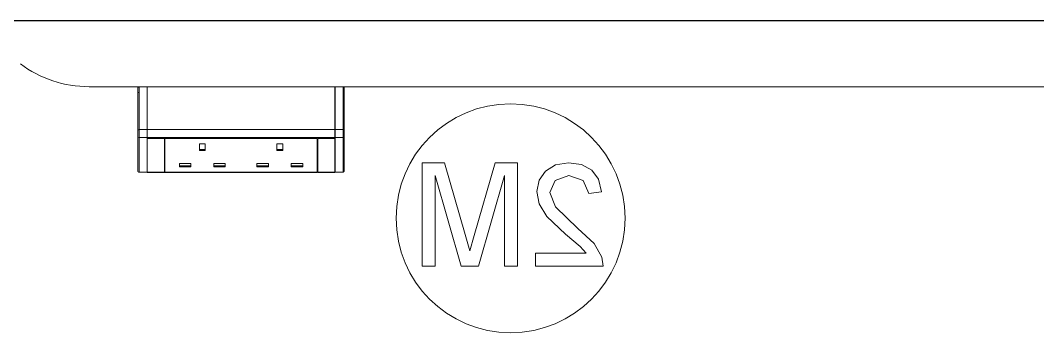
# Model space of a CAD drawing. Header units: millimetres. Extents: x 155927 to 317870, y -36033 to 97293.
# Drawn here: x 177747 to 178635, y 20733 to 21006 of the extents above; entities that cross this region are included whole.
import ezdxf

# ---------------------------------------------------------------- set-up
doc = ezdxf.new("R2010")
doc.units = ezdxf.units.MM
doc.header["$MEASUREMENT"] = 0
doc.layers.add('I-FURN', color=8, linetype='CONTINUOUS', lineweight=9)
doc.layers.add('I-WALL', color=7, linetype='CONTINUOUS', lineweight=9)

msp = doc.modelspace()

# ---------------------------------------------------------------- linework, layer by layer
at = {"layer": 'I-FURN'}
for p, q in [((177850.66, 20947.61), (177806.96, 20947.61)), ((177806.96, 20947.61), (177850.66, 20947.61)), ((177849.66, 20946.61), (177849.66, 20946.62)), ((177849.66, 20909.59), (177849.66, 20946.61)), ((177849.66, 20946.61), (177849.66, 20942.62)), ((177850.66, 20942.62), (177849.66, 20942.62)), ((177849.66, 20942.62), (177849.66, 20904.05)), ((177850.66, 20947.62), (177857.66, 20947.62)), ((177850.66, 20947.61), (177850.66, 20910.15)), ((177850.66, 20947.61), (177857.66, 20947.61)), ((177857.66, 20947.61), (177857.66, 20910.15)), ((177857.78, 20947.62), (178021.68, 20947.62)), ((178021.68, 20947.61), (177857.78, 20947.61)), ((177857.78, 20910.15), (177857.78, 20947.61)), ((178021.68, 20947.61), (178021.68, 20910.15)), ((178021.78, 20947.62), (178028.78, 20947.62)), ((178028.78, 20947.61), (178021.78, 20947.61)), ((178021.78, 20910.15), (178021.78, 20947.61)), ((178716.96, 20947.61), (178028.78, 20947.61)), ((178028.78, 20947.61), (178716.96, 20947.61)), ((178028.78, 20910.15), (178028.78, 20947.61)), ((178029.78, 20942.62), (178028.78, 20942.62)), ((178029.78, 20942.62), (178029.78, 20946.61)), ((178029.78, 20946.61), (178029.78, 20909.59)), ((178029.78, 20904.05), (178029.78, 20942.62)), ((177849.66, 20904.05), (177849.66, 20909.59)), ((177850.66, 20910.15), (177850.66, 20903.23)), ((177850.66, 20910.15), (177857.66, 20910.15)), ((177857.66, 20910.15), (177857.66, 20903.23)), ((178021.68, 20910.15), (177857.78, 20910.15)), ((177857.78, 20903.23), (177857.78, 20910.15)), ((178021.68, 20910.15), (178021.68, 20903.23)), ((178028.78, 20910.15), (178021.78, 20910.15)), ((178021.78, 20903.23), (178021.78, 20910.15)), ((178028.78, 20903.23), (178028.78, 20910.15)), ((178029.78, 20909.59), (178029.78, 20904.05)), ((177849.66, 20873.77), (177849.66, 20904.05)), ((177849.66, 20873.77), (177849.66, 20904.05)), ((177850.66, 20903.23), (177850.66, 20872.96)), ((177850.66, 20903.23), (177857.66, 20903.23)), ((177857.66, 20903.23), (177857.66, 20872.96)), ((177857.72, 20902.4), (177857.72, 20904.86)), ((177872.72, 20902.4), (177857.72, 20902.4)), ((177857.72, 20902.4), (177857.72, 20872.57)), ((178021.68, 20903.23), (177857.78, 20903.23)), ((177857.78, 20903.23), (177857.78, 20902.6)), ((177857.78, 20902.6), (177872.72, 20902.6)), ((177872.72, 20872.57), (177872.72, 20902.4)), ((177873.22, 20902.6), (178006.22, 20902.6)), ((178006.22, 20902.4), (177873.22, 20902.4)), ((177873.22, 20872.57), (177873.22, 20902.4)), ((178006.22, 20872.57), (178006.22, 20902.4)), ((178006.72, 20902.6), (178021.68, 20902.6)), ((178021.72, 20902.4), (178006.72, 20902.4)), ((178006.72, 20902.4), (178006.72, 20872.57)), ((178021.68, 20902.6), (178021.68, 20903.23)), ((178021.72, 20872.57), (178021.72, 20902.4)), ((178028.78, 20903.23), (178021.78, 20903.23)), ((178021.78, 20872.96), (178021.78, 20903.23)), ((178028.78, 20872.96), (178028.78, 20903.23)), ((178029.78, 20904.05), (178029.78, 20873.77)), ((178029.78, 20904.05), (178029.78, 20873.77)), ((177903.33, 20891.94), (177903.33, 20897.68)), ((177908.33, 20897.68), (177903.33, 20897.68)), ((177908.33, 20892.68), (177903.33, 20892.68)), ((177908.33, 20891.94), (177903.33, 20891.94)), ((177908.33, 20891.94), (177908.33, 20897.68)), ((177971.12, 20897.68), (177976.12, 20897.68)), ((177971.12, 20891.94), (177971.12, 20897.68)), ((177976.12, 20892.68), (177971.12, 20892.68)), ((177976.12, 20891.94), (177971.12, 20891.94)), ((177976.12, 20897.68), (177976.12, 20891.94)), ((177885.83, 20877.6), (177885.83, 20880.47)), ((177895.83, 20880.47), (177885.83, 20880.47)), ((177895.83, 20877.6), (177895.83, 20880.47)), ((177915.83, 20877.6), (177915.83, 20880.47)), ((177925.83, 20880.47), (177915.83, 20880.47)), ((177925.83, 20877.6), (177925.83, 20880.47)), ((177953.62, 20877.6), (177953.62, 20880.47)), ((177963.62, 20880.47), (177953.62, 20880.47)), ((177963.62, 20877.6), (177963.62, 20880.47)), ((177983.62, 20877.6), (177983.62, 20880.47)), ((177993.62, 20880.47), (177983.62, 20880.47)), ((177993.62, 20877.6), (177993.62, 20880.47)), ((178117.31, 20881.16), (178097.87, 20881.16)), ((178097.87, 20881.16), (178097.87, 20790.75)), ((178135.5, 20818.54), (178117.31, 20881.16)), ((178161.77, 20881.16), (178143.27, 20817.43)), ((178181.21, 20881.16), (178161.77, 20881.16)), ((178181.21, 20790.75), (178181.21, 20881.16)), ((178225.84, 20881.16), (178214.4, 20879.35)), ((178237.21, 20879.53), (178225.84, 20881.16)), ((177849.89, 20873.15), (177849.91, 20873.12)), ((177850.66, 20872.96), (177850.66, 20872.77)), ((177850.66, 20872.96), (177857.66, 20872.96)), ((177857.66, 20872.77), (177850.66, 20872.77)), ((177857.66, 20872.77), (177850.66, 20872.77)), ((177857.66, 20872.77), (177850.66, 20872.77)), ((177857.66, 20872.96), (177857.66, 20872.77)), ((177857.72, 20872.57), (177872.72, 20872.57)), ((178021.68, 20872.77), (177857.78, 20872.77)), ((177872.72, 20872.96), (177873.22, 20872.96)), ((177873.22, 20872.57), (178006.22, 20872.57)), ((177895.83, 20878.34), (177885.83, 20878.34)), ((177895.83, 20877.6), (177885.83, 20877.6)), ((177925.83, 20878.34), (177915.83, 20878.34)), ((177925.83, 20877.6), (177915.83, 20877.6)), ((177963.62, 20878.34), (177953.62, 20878.34)), ((177963.62, 20877.6), (177953.62, 20877.6)), ((177993.62, 20878.34), (177983.62, 20878.34)), ((177993.62, 20877.6), (177983.62, 20877.6)), ((178006.22, 20872.96), (178006.72, 20872.96)), ((178006.72, 20872.57), (178021.72, 20872.57)), ((178028.78, 20872.96), (178021.78, 20872.96)), ((178021.78, 20872.77), (178021.78, 20872.96)), ((178028.78, 20872.77), (178021.78, 20872.77)), ((178028.78, 20872.77), (178021.78, 20872.77)), ((178021.78, 20872.77), (178028.78, 20872.77)), ((178028.78, 20872.77), (178028.78, 20872.96)), ((178029.53, 20873.11), (178029.56, 20873.14)), ((178205.61, 20873.92), (178200.03, 20865.81)), ((178214.4, 20879.35), (178205.61, 20873.92)), ((178246.01, 20874.65), (178237.21, 20879.53)), ((178251.93, 20866.66), (178246.01, 20874.65)), ((178109.17, 20790.75), (178109.17, 20869.86)), ((178109.17, 20869.86), (178131.88, 20790.75)), ((178147.2, 20790.75), (178169.91, 20869.86)), ((178169.91, 20869.86), (178169.91, 20790.75)), ((178200.03, 20865.81), (178198.16, 20855.95)), ((178209.47, 20855.27), (178214.07, 20865.63)), ((178214.07, 20865.63), (178226.09, 20869.86)), ((178226.09, 20869.86), (178238.61, 20865.73)), ((178238.61, 20865.73), (178243.37, 20854.32)), ((178254.67, 20855.73), (178251.93, 20866.66)), ((178198.16, 20855.95), (178200.17, 20845.23)), ((178214.34, 20842.46), (178209.47, 20855.27)), ((178243.37, 20854.32), (178254.67, 20855.73)), ((178200.17, 20845.23), (178206.85, 20834.15)), ((178233.86, 20823.64), (178214.34, 20842.46)), ((178206.85, 20834.15), (178223.04, 20818.67)), ((178139.54, 20804.12), (178135.5, 20818.54)), ((178223.04, 20818.67), (178236.04, 20807.8)), ((178248.01, 20810.53), (178233.86, 20823.64)), ((178143.27, 20817.43), (178139.54, 20804.12)), ((178254.87, 20798.54), (178248.01, 20810.53)), ((178196.75, 20802.05), (178196.75, 20790.75)), ((178241.14, 20802.05), (178196.75, 20802.05)), ((178236.04, 20807.8), (178241.14, 20802.05)), ((178256.08, 20790.75), (178254.87, 20798.54)), ((178097.87, 20790.75), (178109.17, 20790.75)), ((178131.88, 20790.75), (178147.2, 20790.75)), ((178169.91, 20790.75), (178181.21, 20790.75)), ((178196.75, 20790.75), (178256.08, 20790.75))]:
    msp.add_line(p, q, dxfattribs=at)
at = {"layer": 'I-FURN', "flags": 128}
for points in [[(177850.66, 20947.62), (177850.62, 20947.62), (177850.58, 20947.62), (177850.54, 20947.61), (177850.5, 20947.61), (177850.46, 20947.6), (177850.42, 20947.59), (177850.39, 20947.58), (177850.35, 20947.57), (177850.31, 20947.56), (177850.27, 20947.54), (177850.24, 20947.53), (177850.2, 20947.51), (177850.17, 20947.49), (177850.13, 20947.47), (177850.1, 20947.45), (177850.07, 20947.42), (177850.03, 20947.4), (177850, 20947.37), (177849.97, 20947.35), (177849.95, 20947.32), (177849.92, 20947.29), (177849.89, 20947.26), (177849.87, 20947.23), (177849.84, 20947.19), (177849.82, 20947.16), (177849.8, 20947.13), (177849.78, 20947.09), (177849.76, 20947.06), (177849.75, 20947.02), (177849.73, 20946.98), (177849.72, 20946.95), (177849.7, 20946.91), (177849.69, 20946.87), (177849.68, 20946.83), (177849.68, 20946.79), (177849.67, 20946.75), (177849.67, 20946.71), (177849.66, 20946.67), (177849.66, 20946.63), (177849.66, 20946.62)], [(177849.66, 20946.62), (177849.66, 20946.62), (177849.66, 20946.61), (177849.66, 20946.59), (177849.66, 20946.57), (177849.66, 20946.54), (177849.66, 20946.51), (177849.66, 20946.47), (177849.66, 20946.42), (177849.66, 20946.36), (177849.66, 20946.31), (177849.66, 20946.24), (177849.66, 20946.17), (177849.66, 20946.09), (177849.66, 20946.01), (177849.66, 20945.92), (177849.66, 20945.83), (177849.66, 20945.73), (177849.66, 20945.63), (177849.66, 20945.52), (177849.66, 20945.41), (177849.66, 20945.29), (177849.66, 20945.17), (177849.66, 20945.04), (177849.66, 20944.92), (177849.66, 20944.78), (177849.66, 20944.65), (177849.66, 20944.51), (177849.66, 20944.36), (177849.66, 20944.22), (177849.66, 20944.07), (177849.66, 20943.92), (177849.66, 20943.77), (177849.66, 20943.61), (177849.66, 20943.46), (177849.66, 20943.3), (177849.66, 20943.14), (177849.66, 20942.98), (177849.66, 20942.82), (177849.66, 20942.66), (177849.66, 20942.62)], [(177849.66, 20909.59), (177849.66, 20912.37), (177849.66, 20915.07), (177849.66, 20917.68), (177849.66, 20920.2), (177849.66, 20922.63), (177849.66, 20924.96), (177849.66, 20927.19), (177849.66, 20929.32), (177849.66, 20931.33), (177849.66, 20933.24), (177849.66, 20935.02), (177849.66, 20936.69), (177849.66, 20938.24), (177849.66, 20939.67), (177849.66, 20940.97), (177849.66, 20942.14), (177849.66, 20943.19), (177849.66, 20944.1), (177849.66, 20944.88), (177849.66, 20945.53), (177849.66, 20946.05), (177849.66, 20946.42), (177849.66, 20946.61)], [(178029.78, 20946.62), (178029.78, 20946.66), (178029.78, 20946.7), (178029.78, 20946.74), (178029.77, 20946.78), (178029.76, 20946.82), (178029.76, 20946.86), (178029.75, 20946.9), (178029.73, 20946.94), (178029.72, 20946.97), (178029.71, 20947.01), (178029.69, 20947.05), (178029.67, 20947.08), (178029.65, 20947.12), (178029.63, 20947.15), (178029.61, 20947.19), (178029.59, 20947.22), (178029.56, 20947.25), (178029.54, 20947.28), (178029.51, 20947.31), (178029.48, 20947.34), (178029.45, 20947.37), (178029.42, 20947.39), (178029.39, 20947.42), (178029.36, 20947.44), (178029.32, 20947.46), (178029.29, 20947.48), (178029.26, 20947.5), (178029.22, 20947.52), (178029.18, 20947.54), (178029.15, 20947.55), (178029.11, 20947.57), (178029.07, 20947.58), (178029.03, 20947.59), (178028.99, 20947.6), (178028.95, 20947.61), (178028.91, 20947.61), (178028.88, 20947.62), (178028.84, 20947.62), (178028.8, 20947.62), (178028.78, 20947.62)], [(178029.78, 20942.62), (178029.78, 20942.78), (178029.78, 20942.94), (178029.78, 20943.1), (178029.78, 20943.26), (178029.78, 20943.42), (178029.78, 20943.57), (178029.78, 20943.73), (178029.78, 20943.88), (178029.78, 20944.03), (178029.78, 20944.18), (178029.78, 20944.32), (178029.78, 20944.47), (178029.78, 20944.61), (178029.78, 20944.75), (178029.78, 20944.88), (178029.78, 20945.01), (178029.78, 20945.14), (178029.78, 20945.26), (178029.78, 20945.38), (178029.78, 20945.49), (178029.78, 20945.6), (178029.78, 20945.7), (178029.78, 20945.8), (178029.78, 20945.9), (178029.78, 20945.99), (178029.78, 20946.07), (178029.78, 20946.15), (178029.78, 20946.22), (178029.78, 20946.29), (178029.78, 20946.35), (178029.78, 20946.4), (178029.78, 20946.45), (178029.78, 20946.5), (178029.78, 20946.53), (178029.78, 20946.56), (178029.78, 20946.59), (178029.78, 20946.6), (178029.78, 20946.62), (178029.78, 20946.62)], [(178029.78, 20946.62), (178029.78, 20946.62), (178029.78, 20946.61)], [(178029.78, 20946.61), (178029.78, 20946.34), (178029.78, 20945.92), (178029.78, 20945.37), (178029.78, 20944.69), (178029.78, 20943.87), (178029.78, 20942.92), (178029.78, 20941.84), (178029.78, 20940.64), (178029.78, 20939.3), (178029.78, 20937.84), (178029.78, 20936.26), (178029.78, 20934.56), (178029.78, 20932.74), (178029.78, 20930.8), (178029.78, 20928.76), (178029.78, 20926.61), (178029.78, 20924.35), (178029.78, 20921.99), (178029.78, 20919.54), (178029.78, 20916.99), (178029.78, 20914.36), (178029.78, 20911.63), (178029.78, 20909.59)], [(177849.66, 20904.05), (177849.66, 20904.15), (177849.66, 20904.25), (177849.66, 20904.35), (177849.66, 20904.46), (177849.66, 20904.58), (177849.66, 20904.69), (177849.66, 20904.82), (177849.66, 20904.94), (177849.66, 20905.07), (177849.66, 20905.21), (177849.66, 20905.34), (177849.66, 20905.48), (177849.66, 20905.63), (177849.66, 20905.77), (177849.66, 20905.92), (177849.66, 20906.07), (177849.66, 20906.23), (177849.66, 20906.38), (177849.66, 20906.54), (177849.66, 20906.69), (177849.66, 20906.85), (177849.66, 20907.01), (177849.66, 20907.17), (177849.66, 20907.33), (177849.66, 20907.49), (177849.66, 20907.65), (177849.66, 20907.81), (177849.66, 20907.97), (177849.66, 20908.13), (177849.66, 20908.28), (177849.66, 20908.44), (177849.66, 20908.59), (177849.66, 20908.74), (177849.66, 20908.89), (177849.66, 20909.03), (177849.66, 20909.18), (177849.66, 20909.32), (177849.66, 20909.46), (177849.66, 20909.59)], [(178029.78, 20909.59), (178029.78, 20909.46), (178029.78, 20909.32), (178029.78, 20909.18), (178029.78, 20909.03), (178029.78, 20908.89), (178029.78, 20908.74), (178029.78, 20908.59), (178029.78, 20908.44), (178029.78, 20908.28), (178029.78, 20908.13), (178029.78, 20907.97), (178029.78, 20907.81), (178029.78, 20907.65), (178029.78, 20907.49), (178029.78, 20907.33), (178029.78, 20907.17), (178029.78, 20907.01), (178029.78, 20906.85), (178029.78, 20906.69), (178029.78, 20906.54), (178029.78, 20906.38), (178029.78, 20906.23), (178029.78, 20906.07), (178029.78, 20905.92), (178029.78, 20905.77), (178029.78, 20905.63), (178029.78, 20905.48), (178029.78, 20905.34), (178029.78, 20905.21), (178029.78, 20905.07), (178029.78, 20904.94), (178029.78, 20904.82), (178029.78, 20904.69), (178029.78, 20904.58), (178029.78, 20904.46), (178029.78, 20904.35), (178029.78, 20904.25), (178029.78, 20904.15), (178029.78, 20904.05)], [(177850.16, 20872.91), (177850.19, 20872.89), (177850.23, 20872.87), (177850.26, 20872.86), (177850.3, 20872.84), (177850.34, 20872.83), (177850.38, 20872.82), (177850.41, 20872.81), (177850.45, 20872.8), (177850.49, 20872.79), (177850.53, 20872.78), (177850.57, 20872.78), (177850.61, 20872.78), (177850.65, 20872.77), (177850.66, 20872.77)], [(178028.78, 20872.77), (178028.82, 20872.78), (178028.86, 20872.78), (178028.9, 20872.78), (178028.94, 20872.79), (178028.98, 20872.79), (178029.02, 20872.8), (178029.06, 20872.81), (178029.1, 20872.83), (178029.14, 20872.84), (178029.17, 20872.85), (178029.21, 20872.87), (178029.25, 20872.89), (178029.28, 20872.91)]]:
    msp.add_lwpolyline(points, dxfattribs=at)
at = {"layer": 'I-FURN'}
for centre, radius, start, end in [((177806.96, 21047.61), 100, 233.1301, 270), ((177806.96, 21047.61), 100, 233.1301, 270), ((178175.14, 20832.62), 100, 0, 180), ((177850.66, 20873.77), 1, 180, 195.35218), ((178028.78, 20873.77), 1, 344.64782, 360), ((178175.14, 20832.62), 100, 180, 0)]:
    msp.add_arc(centre, radius, start, end, dxfattribs=at)
at = {"layer": 'I-FURN', "extrusion": (0, 0, -1)}
for centre, major_axis, ratio, start_param, end_param in [((177850.66, 20946.61), (-1, 0), 0.998113, 0, 1.570796), ((178028.78, 20946.61), (-1, 0), 0.998113, 1.570796, 3.141593), ((177850.66, 20909.59), (-1, 0), 0.56467, 0, 1.570796), ((178028.78, 20909.59), (-1, 0), 0.56467, 1.570796, 3.141593), ((177850.66, 20904.05), (-1, 0), 0.819152, 4.712389, 6.283185), ((178028.78, 20904.05), (-1, 0), 0.819152, 3.141593, 4.712389), ((177850.66, 20873.77), (-1, 0), 0.819152, 4.712389, 6.283185), ((178028.78, 20873.77), (1, 0), 0.819152, 0, 1.570796)]:
    msp.add_ellipse(centre, major_axis=major_axis, ratio=ratio, start_param=start_param, end_param=end_param, dxfattribs=at)
at = {"layer": 'I-WALL', "lineweight": 30}
msp.add_line((172635.83, 21005.61), (178998.83, 21005.61), dxfattribs=at)

doc.saveas('drawing.dxf')
